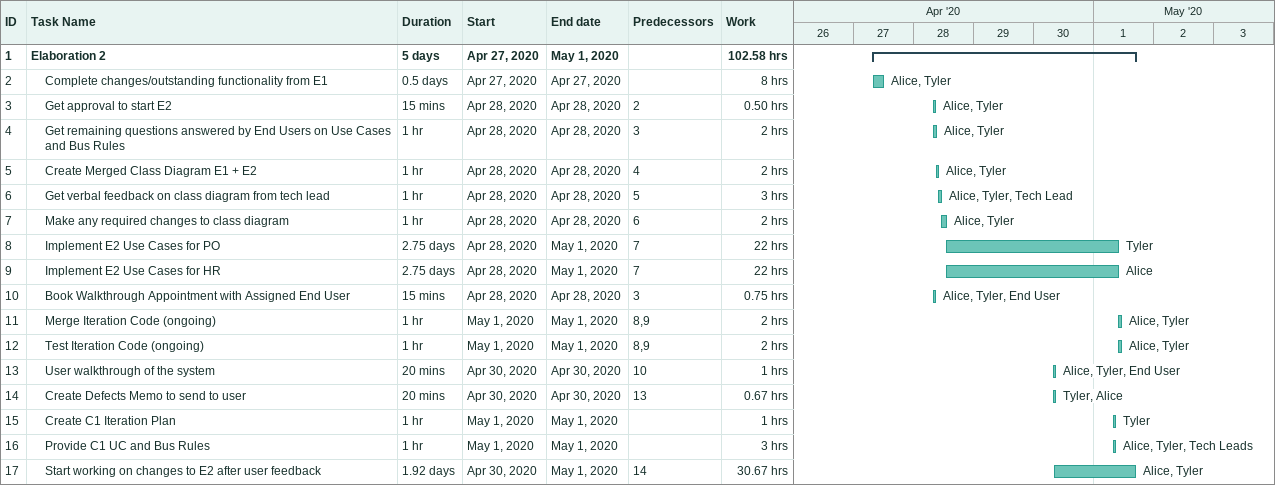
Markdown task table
| ID | Level | Task | Duration | Start | Finish | Predecessors | Resources | Work (h) |
|---|---|---|---|---|---|---|---|---|
| 1 | 1 | **Elaboration 2** | 5d | 2020-04-27 | 2020-05-01 |  |  | 102.58 |
| 2 | 2 | Complete changes/outstanding functionality from E1 | 0.5d | 2020-04-27 | 2020-04-27 |  | Alice, Tyler | 8 |
| 3 | 2 | Get approval to start E2 | 15min | 2020-04-28 | 2020-04-28 | 2 | Alice, Tyler | 0.50 |
| 4 | 2 | Get remaining questions answered by End Users on Use Cases and Bus Rules | 1h | 2020-04-28 | 2020-04-28 | 3 | Alice, Tyler | 2 |
| 5 | 2 | Create Merged Class Diagram E1 + E2 | 1h | 2020-04-28 | 2020-04-28 | 4 | Alice, Tyler | 2 |
| 6 | 2 | Get verbal feedback on class diagram from tech lead | 1h | 2020-04-28 | 2020-04-28 | 5 | Alice, Tyler, Tech Lead | 3 |
| 7 | 2 | Make any required changes to class diagram | 1h | 2020-04-28 | 2020-04-28 | 6 | Alice, Tyler | 2 |
| 8 | 2 | Implement E2 Use Cases for PO | 2.75d | 2020-04-28 | 2020-05-01 | 7 | Tyler | 22 |
| 9 | 2 | Implement E2 Use Cases for HR | 2.75d | 2020-04-28 | 2020-05-01 | 7 | Alice | 22 |
| 10 | 2 | Book Walkthrough Appointment with Assigned End User | 15min | 2020-04-28 | 2020-04-28 | 3 | Alice, Tyler, End User | 0.75 |
| 11 | 2 | Merge Iteration Code (ongoing) | 1h | 2020-05-01 | 2020-05-01 | 8, 9 | Alice, Tyler | 2 |
| 12 | 2 | Test Iteration Code (ongoing) | 1h | 2020-05-01 | 2020-05-01 | 8, 9 | Alice, Tyler | 2 |
| 13 | 2 | User walkthrough of the system | 20min | 2020-04-30 | 2020-04-30 | 10 | Alice, Tyler, End User | 1 |
| 14 | 2 | Create Defects Memo to send to user | 20min | 2020-04-30 | 2020-04-30 | 13 | Tyler, Alice | 0.67 |
| 15 | 2 | Create C1 Iteration Plan | 1h | 2020-05-01 | 2020-05-01 |  | Tyler | 1 |
| 16 | 2 | Provide C1 UC and Bus Rules | 1h | 2020-05-01 | 2020-05-01 |  | Alice, Tyler, Tech Leads | 3 |
| 17 | 2 | Start working on changes to E2 after user feedback | 1.92d | 2020-04-30 | 2020-05-01 | 14 | Alice, Tyler | 30.67 |
